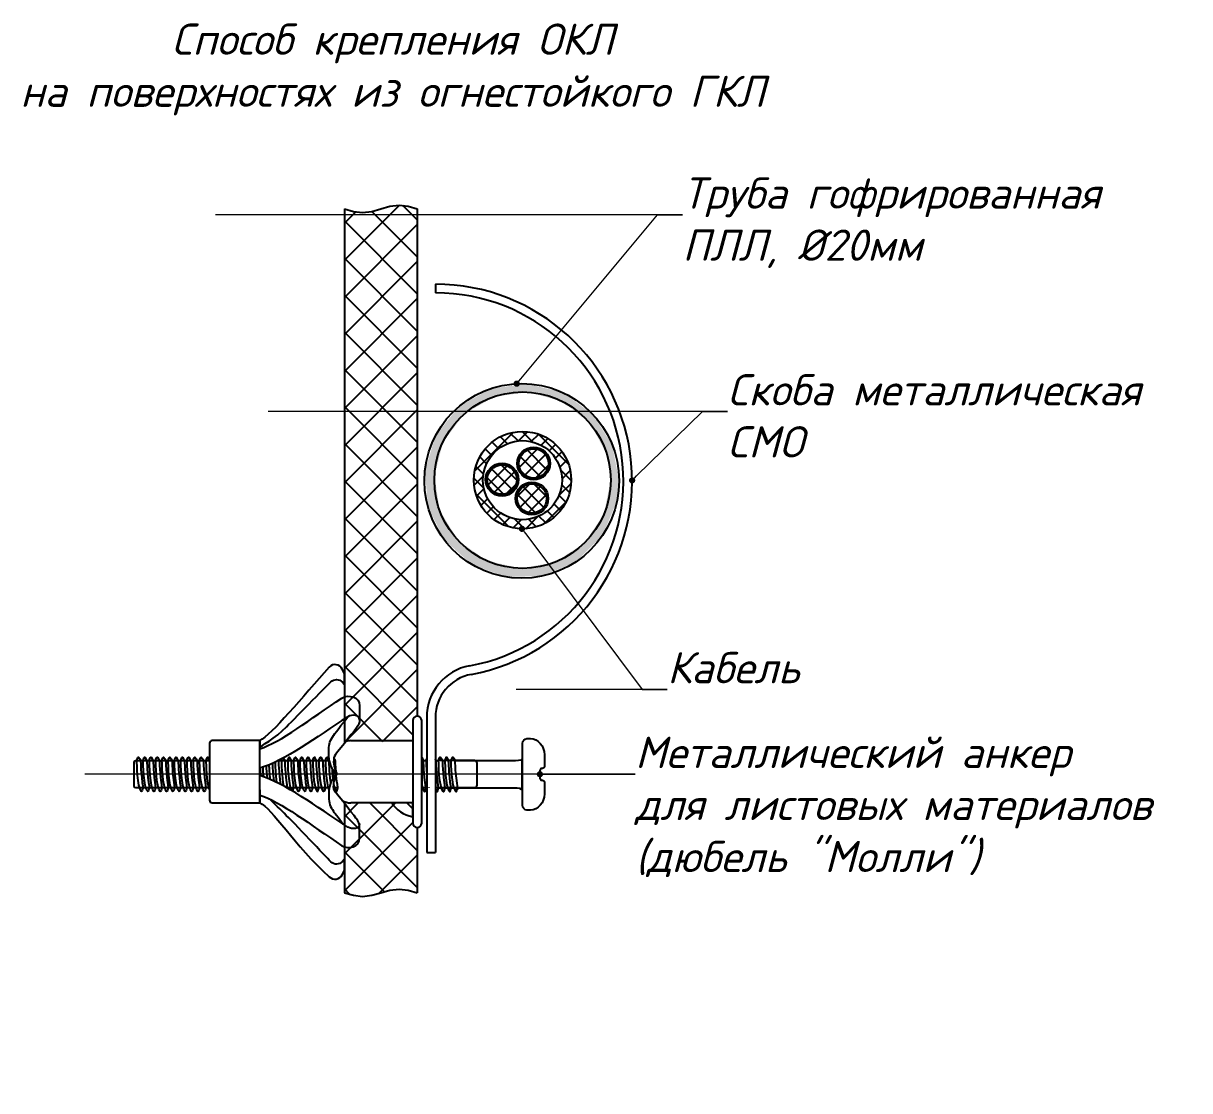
# Model space of a CAD drawing. Header units: millimetres. Extents: x -352922 to 707789, y -273589 to 355472.
# Drawn here: x 533037 to 542377, y -169749 to -161206 of the extents above; entities that cross this region are included whole.
import ezdxf
from ezdxf import colors
from ezdxf.entities.mleader import LeaderData, LeaderLine
from ezdxf.math import Vec2, Vec3

# ---------------------------------------------------------------- set-up
doc = ezdxf.new("R2010")
doc.units = ezdxf.units.MM
doc.header["$LTSCALE"] = 0.5
for name, pattern in [('K5LT32769', [0]), ('K5LT_BASIC', [0]), ('K5LT_REINFORCED', [0]), ('K5LT_THIN', [0]), ('K5LT_THIN_INCLUDED_TO_HATCHING', [0])]:
    doc.linetypes.add(name, pattern=pattern)
doc.layers.get('0').update_dxf_attribs({"lineweight": 18})
doc.styles.add('ISOCPEUR', font='isocpeui.ttf', dxfattribs={"height": 250})

# ---------------------------------------------------------------- blocks, each defined once
blk = doc.blocks.new('_Dot')
at = {"color": 0, "linetype": 'ByBlock', "lineweight": -2}
blk.add_line((-0.5, 0), (-1, 0), dxfattribs=at)
at = {"color": 0, "linetype": 'ByBlock', "const_width": 0.5}
blk.add_lwpolyline([(-0.25, 0, 1), (0.25, 0, 1)], format="xyb", close=True, dxfattribs=at)

msp = doc.modelspace()

# ---------------------------------------------------------------- hatches: boundary and pattern name
at = {"lineweight": 25, "transparency": 33554687}
h = msp.add_hatch(color=256, dxfattribs=at)
h.paths.add_polyline_path([(537807.94816, -164868.19124), (537752.45097, -164579.30707), (537593.86046, -164331.55104), (537354.75501, -164160.19591), (537069.1758, -164089.63732), (536777.78044, -164129.92064), (536522.05459, -164275.31076), (536338.40565, -164505.10864), (536252.97955, -164786.59822), (536277.9383, -165079.70411), (536409.72855, -165342.69713), (536629.58746, -165538.13525), (536906.21395, -165638.19415), (537200.22501, -165628.62855), (537469.76257, -165510.80029), (537676.45288, -165301.48446), (537790.86964, -165030.48113)])
h.paths.add_polyline_path([(537740.67707, -164862.06832), (537685.23213, -165136.36692), (537527.60307, -165367.59614), (537292.54026, -165519.44916), (537016.95242, -165568.08258), (536744.11137, -165505.86014), (536516.85766, -165342.55179), (536370.87385, -165103.79963), (536329.0818, -164827.09168), (536398.04355, -164555.87563), (536566.93098, -164332.73687), (536809.22597, -164192.71186), (537086.88423, -164157.78683), (537356.30884, -164233.44558), (537575.19571, -164407.80844), (537709.17599, -164653.49758)])

# ---------------------------------------------------------------- linework, layer by layer
at = {"linetype": 'K5LT32769', "lineweight": 25, "transparency": 33554687}
for p, q in [((535607.96302, -163101.84341), (536048.92045, -162660.88598)), ((535607.96302, -162804.85856), (535698.59662, -162714.22496)), ((536191.72576, -163074.39517), (535827.81674, -162710.48615)), ((536191.72576, -162777.41032), (536076.79562, -162662.48018)), ((536191.72576, -163371.38002), (535607.96302, -162787.61728)), ((535607.96302, -163398.82826), (536191.72576, -162815.06552)), ((536191.72576, -163668.36486), (535607.96302, -163084.60213)), ((535607.96302, -163695.81311), (536191.72576, -163112.05037)), ((536191.72576, -163965.34971), (535607.96302, -163381.58697)), ((535607.96302, -163992.79795), (536191.72576, -163409.03521)), ((536191.72576, -164262.33456), (535607.96302, -163678.57182)), ((535607.96302, -164289.7828), (536191.72576, -163706.02006)), ((536191.72576, -164559.31941), (535607.96302, -163975.55667)), ((535607.96302, -164586.76765), (536191.72576, -164003.00491)), ((536191.72576, -164856.30426), (535607.96302, -164272.54152)), ((535607.96302, -164883.7525), (536191.72576, -164299.98976)), ((536651.6289, -164788.55118), (536960.92897, -164479.25111)), ((536998.16497, -164547.37562), (536935.74719, -164484.95784)), ((537002.13084, -164546.94368), (537074.73146, -164474.34306)), ((537115.52726, -164555.84346), (537031.94762, -164472.26382)), ((536191.72576, -165153.28911), (535607.96302, -164569.52637)), ((536842.82247, -164609.82201), (536790.79008, -164557.78962)), ((536911.86462, -164569.96972), (536856.9207, -164515.02579)), ((537104.77275, -164553.19621), (537163.67068, -164494.29829)), ((537402.64284, -164734.0646), (537162.44982, -164493.87158)), ((537184.03039, -164582.83301), (537237.52832, -164529.33509)), ((537247.82259, -164627.93526), (537299.51143, -164576.24642)), ((535607.96302, -165180.73735), (536191.72576, -164596.97461)), ((536787.61903, -164663.51301), (536735.7299, -164611.62388)), ((537009.63719, -164757.22622), (537152.24761, -164614.6158)), ((537053.12575, -164822.6321), (537217.65348, -164658.10437)), ((537229.78821, -164778.99886), (537073.22079, -164622.43145)), ((537217.24013, -164657.55633), (537194.66332, -164634.97952)), ((537298.13252, -164686.51978), (537350.60845, -164634.04385)), ((536721.20246, -164814.88534), (536660.00363, -164753.6865)), ((536746.10456, -164730.89299), (536691.6631, -164676.45152)), ((536759.66216, -164898.3068), (536910.62098, -164747.34798)), ((536987.60337, -164863.49736), (536864.39467, -164740.28865)), ((537175.79894, -164833.90403), (537018.31562, -164676.42071)), ((537139.62475, -164845.02754), (537240.04893, -164744.60337)), ((537334.13004, -164759.4167), (537390.3947, -164703.15204)), ((536724.38767, -164926.96498), (536644.90653, -164847.48385)), ((536646.72085, -164902.35367), (536719.32147, -164829.75305)), ((536881.21859, -164974.90146), (536752.99057, -164846.67344)), ((536954.72241, -164939.51084), (536788.38118, -164773.16961)), ((536808.72002, -164958.14339), (536970.45756, -164796.40585)), ((537061.13463, -164828.13417), (537024.08548, -164791.08502)), ((537424.2506, -164864.56681), (537340.67096, -164780.98717)), ((537351.04356, -164851.39762), (537416.71081, -164785.73037)), ((536191.72576, -165450.27395), (535607.96302, -164866.51121)), ((535607.96302, -165477.72219), (536191.72576, -164893.95945)), ((536666.67607, -164991.29289), (536725.574, -164932.39496)), ((536905.91286, -164969.84499), (536982.15916, -164893.59869)), ((536993.65799, -164990.99431), (537091.98548, -164892.66682)), ((537015.13359, -165078.41315), (537179.40432, -164914.14242)), ((537203.63631, -165079.53029), (537039.08006, -164914.97404)), ((537226.26976, -164993.2693), (537125.34105, -164892.3406)), ((537326.44246, -164984.89317), (537423.39936, -164887.93627)), ((537411.55658, -164960.76723), (537349.1388, -164898.34945)), ((536924.61711, -165236.08887), (536660.42555, -164971.89731)), ((536701.71288, -165065.15053), (536755.2108, -165011.6526)), ((537138.07084, -165122.85927), (536995.75108, -164980.53951)), ((537079.97803, -165122.46316), (537223.45432, -164978.98686)), ((537210.23784, -165209.99223), (537382.37002, -165037.86005)), ((537381.48863, -165039.59373), (537326.54471, -164984.6498)), ((536748.62421, -165127.13364), (536800.31305, -165075.4448)), ((536806.42164, -165178.23066), (536858.89757, -165125.75473)), ((537284.89054, -165160.78452), (537233.00141, -165108.89539)), ((537338.7248, -165105.72434), (537286.69241, -165053.69195)), ((536191.72576, -165747.2588), (535607.96302, -165163.49606)), ((535607.96302, -165774.70704), (536191.72576, -165190.9443)), ((536875.52983, -165218.01691), (536931.79449, -165161.75225)), ((536958.10816, -165244.33302), (537023.77541, -165178.66577)), ((537049.03057, -165251.60789), (536969.54944, -165172.12676)), ((537060.31406, -165251.02157), (537157.27096, -165154.06467)), ((537142.82792, -165236.51079), (537081.62909, -165175.31196)), ((537220.0629, -165204.85133), (537165.62143, -165150.40986)), ((536191.72576, -166044.24365), (535607.96302, -165460.48091)), ((535607.96302, -166071.69189), (536191.72576, -165487.92915)), ((536191.72576, -166341.2285), (535607.96302, -165757.46576)), ((535607.96302, -166368.67674), (536191.72576, -165784.914)), ((536191.72576, -166638.21335), (535607.96302, -166054.45061)), ((535607.96302, -166665.66159), (536191.72576, -166081.89885)), ((536156.7258, -166900.19823), (535607.96302, -166351.43545)), ((535607.96302, -166962.64643), (536191.72576, -166378.8837)), ((535913.56851, -166954.02579), (535607.96302, -166648.4203)), ((535913.56851, -166954.02579), (536191.72576, -166675.86854)), ((535618.26096, -166955.70309), (535607.96302, -166945.40515)), ((535607.96302, -167853.60098), (536016.21908, -167445.34492)), ((535607.96302, -167556.61613), (535719.23423, -167445.34492)), ((536191.72576, -167826.15274), (535810.91794, -167445.34492)), ((536156.72631, -167494.16844), (536107.90279, -167445.34492)), ((536191.72576, -168123.13759), (535607.96302, -167539.37485)), ((535607.96302, -168150.58583), (536156.7258, -167601.82305)), ((535927.41602, -168155.81269), (535607.96302, -167836.3597)), ((535887.23717, -168168.29653), (536191.72576, -167863.80794)), ((535652.40078, -168177.7823), (535607.96302, -168133.34454)), ((536188.17055, -168164.348), (536191.72576, -168160.79278))]:
    msp.add_line(p, q, dxfattribs=at)
at = {"linetype": 'K5LT_THIN', "lineweight": 25, "transparency": 33554687}
for p, q in [((535607.96302, -162690.0575), (535607.96302, -166968.73425)), ((535607.96302, -167435.26217), (535607.96302, -168164.348))]:
    msp.add_line(p, q, dxfattribs=at)
at = {"linetype": 'K5LT_THIN_INCLUDED_TO_HATCHING', "lineweight": 25, "transparency": 33554687}
for p, q in [((535607.96302, -162690.0575), (535680.93336, -162710.69662)), ((535680.93336, -162710.69662), (535753.90371, -162719.24563)), ((535753.90371, -162719.24563), (535826.87405, -162710.69662)), ((535826.87405, -162710.69662), (535899.84439, -162690.0575)), ((535899.84439, -162690.0575), (535972.81473, -162669.41837)), ((535972.81473, -162669.41837), (536045.78508, -162660.86936)), ((536045.78508, -162660.86936), (536118.75542, -162669.41837)), ((536118.75542, -162669.41837), (536191.72576, -162690.0575)), ((535607.96302, -168164.348), (535680.93336, -168184.98712)), ((535680.93336, -168184.98712), (535753.90371, -168193.53613)), ((535753.90371, -168193.53613), (535826.87405, -168184.98712)), ((535826.87405, -168184.98712), (535899.84439, -168164.348)), ((535899.84439, -168164.348), (535972.81473, -168143.70887)), ((535972.81473, -168143.70887), (536045.78508, -168135.15986)), ((536045.78508, -168135.15986), (536118.75542, -168143.70887)), ((536118.75542, -168143.70887), (536191.72576, -168164.348))]:
    msp.add_line(p, q, dxfattribs=at)
at = {"linetype": 'K5LT_BASIC', "lineweight": 25, "transparency": 33554687}
for p, q in [((536191.72576, -162690.0575), (536191.72576, -166750.87048)), ((535607.96302, -166791.35585), (535607.96302, -166773.82895)), ((535660.13109, -166947.21404), (536156.7258, -166947.21404)), ((535660.13109, -166947.21404), (535742.49472, -166947.21404)), ((536227.89963, -167082.29161), (536227.89963, -167324.06168)), ((535520.13109, -167243.42386), (535520.13109, -167187.09713)), ((535520.13109, -167243.42386), (535520.13109, -167187.09713)), ((535607.96302, -167449.70787), (535607.96302, -167435.26217)), ((536156.7258, -167445.34492), (535660.13109, -167445.34492)), ((535742.49472, -167445.34492), (535660.13109, -167445.34492)), ((536191.72576, -167641.68848), (536191.72576, -168164.348))]:
    msp.add_line(p, q, dxfattribs=at)
at = {"linetype": 'K5LT_REINFORCED', "lineweight": 25, "transparency": 33554687}
for p, q in [((536336.97494, -163293.19124), (536336.97494, -163363.19124)), ((536266.97494, -166761.10566), (536266.97494, -167843.19124)), ((536336.97494, -166761.10566), (536336.97494, -167843.19124)), ((536266.97494, -167843.19124), (536336.97494, -167843.19124))]:
    msp.add_line(p, q, dxfattribs=at)
at = {"linetype": 'K5LT_BASIC', "lineweight": 25, "transparency": 33554687}
for centre, radius in [((537028.32316, -164868.19124), 779.625), ((537034.44611, -164862.06832), 706.23096), ((537034.44611, -164862.06832), 389.8125), ((537034.44611, -164862.06832), 316.77723), ((537123.643, -164728.6277), 131.14852), ((537123.62052, -164728.59913), 117.52323), ((536870.24928, -164857.89732), 131.14852), ((536870.1031, -164857.78893), 117.63885), ((537109.80466, -165008.80933), 131.14852), ((537109.80076, -165008.80959), 117.50118)]:
    msp.add_circle(centre, radius, dxfattribs=at)
at = {"linetype": 'K5LT_REINFORCED', "lineweight": 25, "transparency": 33554687}
for centre, radius, start, end in [((536336.97494, -164868.19124), 1575, 280.475681714, 90), ((536336.97494, -164868.19124), 1505, 280.475681714, 90), ((536686.97494, -166761.10566), 420, 100.475681714, 180), ((536686.97494, -166761.10566), 350, 100.475681714, 180)]:
    msp.add_arc(centre, radius, start, end, dxfattribs=at)
at = {"linetype": 'K5LT_BASIC', "lineweight": 25, "transparency": 33554687}
for centre, start, end in [((535660.13109, -167087.21404), 90, 106.475628917), ((535660.13109, -167305.34492), 239.599221584, 270)]:
    msp.add_arc(centre, 140, start, end, dxfattribs=at)
for points, knots in [([(535607.96302, -166409.08725), (535607.96302, -166409.08725), (535607.96302, -166498.16905), (535607.96302, -166498.16905), (535591.67573, -166479.9656), (535591.67573, -166479.9656), (535567.00641, -166452.39402), (535524.18936, -166451.3545), (535498.21113, -166477.69646), (535498.21113, -166477.69646), (535229.08567, -166749.47728), (535057.56476, -166925.62534), (534929.39605, -166997.84594), (534929.39605, -166997.84594), (534929.39605, -166947.21404), (534929.39605, -166947.21404), (535022.90757, -166903.27906), (535275.18035, -166593.81464), (535487.07568, -166358.31797), (535517.88044, -166326.26524), (535571.16032, -166334.51203), (535590.83399, -166374.37781), (535590.83399, -166374.37781), (535607.96302, -166409.08725), (535607.96302, -166409.08725)], [0, 0, 0, 0, 0.1111111111, 0.1111111111, 0.2222222222, 0.2222222222, 0.2222222222, 0.3333333333, 0.3333333333, 0.3333333333, 0.4444444444, 0.4444444444, 0.5555555556, 0.5555555556, 0.6666666667, 0.6666666667, 0.6666666667, 0.7777777778, 0.7777777778, 0.7777777778, 0.8888888889, 0.8888888889, 0.8888888889, 1, 1, 1, 1]), ([(534929.39605, -167011.7888), (535095.03689, -166962.21237), (535340.1312, -166770.38483), (535587.88219, -166606.44135), (535640.80704, -166575.52883), (535729.87003, -166593.56579), (535729.87003, -166667.44338), (535729.87003, -166667.44338), (535729.74967, -166781.14713), (535729.74967, -166781.14713), (535729.74967, -166740.39046), (535671.50629, -166735.03551), (535635.18206, -166756.19776), (535378.77372, -166921.34111), (535131.87534, -167108.52143), (534929.39633, -167167.39214), (534929.39633, -167167.39214), (534929.39624, -167167.38496), (534929.39605, -167167.37069)], [0.50068450915, 0.50068450915, 0.50068450915, 0.50068450915, 0.66666666667, 0.66666666667, 0.66666666667, 0.83333333333, 0.83333333333, 0.83333333333, 1, 1, 1, 1.16666666667, 1.16666666667, 1.16666666667, 1.33333333333, 1.33333333333, 1.33333333333, 1.33446784587, 1.33446784587, 1.33446784587, 1.33446784587]), ([(535729.82849, -166706.68843), (535729.85606, -166707.16047), (535729.87003, -166707.64677), (535729.87003, -166708.14758), (535729.87003, -166708.14758), (535729.87003, -166779.00315), (535729.87003, -166779.00315), (535729.87003, -166802.3993), (535720.29129, -166825.53684), (535705.9596, -166844.48653), (535705.9596, -166844.48653), (535575.89535, -167009.74389), (535536.60668, -167058.56629), (535511.78029, -167089.41702), (535522.77557, -167144.56945), (535534.23433, -167180.99273), (535540.90948, -167202.21063), (535547.74191, -167217.07281), (535547.74191, -167217.07281), (535530.87898, -167201.92233), (535525.26805, -167194.42671), (535497.97651, -167157.96805), (535482.5213, -167099.2055), (535482.5213, -167058.22541), (535482.5213, -167058.22541), (535482.5213, -167017.01785), (535482.5213, -167017.01785), (535482.5213, -166977.05004), (535495.67564, -166938.19319), (535519.9541, -166906.44444), (535519.9541, -166906.44444), (535594.24805, -166809.29082), (535634.52491, -166756.62107)], [0.81667321104, 0.81667321104, 0.81667321104, 0.81667321104, 0.81818181818, 0.81818181818, 0.81818181818, 0.90909090909, 0.90909090909, 0.90909090909, 1, 1, 1, 1.09090909091, 1.09090909091, 1.09090909091, 1.18181818182, 1.18181818182, 1.18181818182, 1.27272727273, 1.27272727273, 1.36363636364, 1.36363636364, 1.36363636364, 1.45454545455, 1.45454545455, 1.45454545455, 1.54545454545, 1.54545454545, 1.54545454545, 1.63636363636, 1.63636363636, 1.63636363636, 1.70263052599, 1.70263052599, 1.70263052599, 1.70263052599]), ([(536191.72583, -167641.68848), (536191.72583, -167641.68848), (536191.72576, -167641.68848), (536191.72576, -167641.68848), (536172.39582, -167641.68848), (536156.7258, -167626.01846), (536156.7258, -167606.68852), (536156.7258, -167606.68852), (536156.7258, -166785.87044), (536156.7258, -166785.87044), (536156.7258, -166766.5405), (536172.39582, -166750.87048), (536191.72576, -166750.87048), (536191.72576, -166750.87048), (536191.72584, -166750.87048), (536191.72584, -166750.87048), (536211.05578, -166750.87048), (536226.7258, -166766.5405), (536226.7258, -166785.87044), (536226.7258, -166785.87044), (536226.72579, -167606.68852), (536226.72579, -167606.68852), (536226.72579, -167626.01846), (536211.05578, -167641.68848), (536191.72583, -167641.68848)], [0, 0, 0, 0, 0.125, 0.125, 0.125, 0.25, 0.25, 0.25, 0.375, 0.375, 0.375, 0.5, 0.5, 0.5, 0.625, 0.625, 0.625, 0.75, 0.75, 0.75, 0.875, 0.875, 0.875, 1, 1, 1, 1]), ([(534929.39605, -167445.34492), (534929.39605, -167445.34492), (534548.61895, -167445.34492), (534548.61895, -167445.34492), (534537.02097, -167445.34492), (534527.61895, -167435.9429), (534527.61895, -167424.34492), (534527.61895, -167424.34492), (534527.61895, -166968.21404), (534527.61895, -166968.21404), (534527.61895, -166956.61606), (534537.02097, -166947.21404), (534548.61895, -166947.21404), (534548.61895, -166947.21404), (534929.39605, -166947.21404), (534929.39605, -166947.21404), (534929.39605, -167445.34492), (534929.39605, -167445.34492)], [0, 0, 0, 0, 0.1666666667, 0.1666666667, 0.1666666667, 0.3333333333, 0.3333333333, 0.3333333333, 0.5, 0.5, 0.5, 0.6666666667, 0.6666666667, 0.6666666667, 0.8333333333, 0.8333333333, 1, 1, 1, 1]), ([(537035.197, -167418.94969), (537035.197, -167418.94969), (537035.197, -167464.67438), (537035.197, -167464.67438), (537035.197, -167485.76353), (537049.95471, -167502.85967), (537068.15927, -167502.85967), (537068.15927, -167502.85967), (537098.14373, -167502.85967), (537098.14373, -167502.85967), (537159.7101, -167502.85967), (537209.6195, -167445.0419), (537209.6195, -167373.72006), (537209.6195, -167373.72006), (537209.6195, -167280.71928), (537209.6195, -167280.71928), (537209.6195, -167271.68409), (537203.29688, -167264.35962), (537195.49753, -167264.35962), (537195.49753, -167264.35962), (537187.48937, -167264.35962), (537187.48937, -167264.35962), (537179.68859, -167264.35962), (537173.36482, -167257.03381), (537173.36482, -167247.99697), (537173.36482, -167247.99697), (537173.36482, -167186.17335), (537173.36482, -167186.17335), (537173.36482, -167177.13486), (537179.68974, -167169.80772), (537187.49194, -167169.80772), (537187.49194, -167169.80772), (537195.50009, -167169.80772), (537195.50009, -167169.80772), (537203.29803, -167169.80772), (537209.6195, -167162.48458), (537209.6195, -167153.45103), (537209.6195, -167153.45103), (537209.6195, -167060.44756), (537209.6195, -167060.44756), (537209.6195, -166989.12572), (537159.7101, -166931.30795), (537098.14373, -166931.30795), (537098.14373, -166931.30795), (537068.15901, -166931.30795), (537068.15901, -166931.30795), (537049.95459, -166931.30795), (537035.197, -166948.40395), (537035.197, -166969.49294), (537035.197, -166969.49294), (537035.197, -167015.21497), (537035.197, -167015.21497), (537035.197, -167418.94969), (537035.197, -167418.94969)], [0, 0, 0, 0, 0.0555555556, 0.0555555556, 0.0555555556, 0.1111111111, 0.1111111111, 0.1111111111, 0.1666666667, 0.1666666667, 0.1666666667, 0.2222222222, 0.2222222222, 0.2222222222, 0.2777777778, 0.2777777778, 0.2777777778, 0.3333333333, 0.3333333333, 0.3333333333, 0.3888888889, 0.3888888889, 0.3888888889, 0.4444444444, 0.4444444444, 0.4444444444, 0.5, 0.5, 0.5, 0.5555555556, 0.5555555556, 0.5555555556, 0.6111111111, 0.6111111111, 0.6111111111, 0.6666666667, 0.6666666667, 0.6666666667, 0.7222222222, 0.7222222222, 0.7222222222, 0.7777777778, 0.7777777778, 0.7777777778, 0.8333333333, 0.8333333333, 0.8333333333, 0.8888888889, 0.8888888889, 0.8888888889, 0.9444444444, 0.9444444444, 1, 1, 1, 1]), ([(533975.96046, -167109.13804), (533972.52291, -167102.50903), (533971.02386, -167096.93706), (533968.36207, -167091.66645), (533954.46353, -167064.18847), (533946.52496, -167090.35561), (533946.1259, -167115.37802), (533946.1259, -167115.37802), (533948.56913, -167324.46266), (533982.15004, -167353.24633), (533989.04416, -167359.15745), (533990.0359, -167336.99019), (533995.4523, -167322.8808), (533977.22604, -167211.86632), (533975.96046, -167109.13804), (533975.96046, -167109.13804)], [0, 0, 0, 0, 0.2, 0.2, 0.2, 0.4, 0.4, 0.4, 0.6, 0.6, 0.6, 0.8, 0.8, 0.8, 1, 1, 1, 1]), ([(534026.20712, -167109.13804), (534022.76443, -167102.50903), (534021.27181, -167096.93706), (534018.60385, -167091.66645), (534004.70788, -167064.18847), (533996.77162, -167090.35561), (533996.36999, -167115.37802), (533996.36999, -167115.37802), (533998.81708, -167324.46266), (534032.39413, -167353.24633), (534039.29699, -167359.15745), (534040.27896, -167336.99019), (534045.69768, -167322.8808), (534027.47527, -167211.86632), (534026.20712, -167109.13804), (534026.20712, -167109.13804)], [0, 0, 0, 0, 0.2, 0.2, 0.2, 0.4, 0.4, 0.4, 0.6, 0.6, 0.6, 0.8, 0.8, 0.8, 1, 1, 1, 1]), ([(534076.45507, -167109.13804), (534073.01624, -167102.50903), (534071.51847, -167096.93706), (534068.85282, -167091.66645), (534054.95454, -167064.18847), (534047.02086, -167090.35561), (534046.61794, -167115.37802), (534046.61794, -167115.37802), (534049.06863, -167324.46266), (534082.64337, -167353.24633), (534089.54108, -167359.15745), (534090.52563, -167336.99019), (534095.94434, -167322.8808), (534077.71937, -167211.86632), (534076.45507, -167109.13804), (534076.45507, -167109.13804)], [0, 0, 0, 0, 0.2, 0.2, 0.2, 0.4, 0.4, 0.4, 0.6, 0.6, 0.6, 0.8, 0.8, 0.8, 1, 1, 1, 1]), ([(534126.69915, -167109.13804), (534123.26161, -167102.50903), (534121.76744, -167096.93706), (534119.09717, -167091.66645), (534105.20378, -167064.18847), (534097.26495, -167090.35561), (534096.8646, -167115.37802), (534096.8646, -167115.37802), (534099.31272, -167324.46266), (534132.8926, -167353.24633), (534139.78543, -167359.15745), (534140.77228, -167336.99019), (534146.19357, -167322.8808), (534127.96859, -167211.86632), (534126.69915, -167109.13804), (534126.69915, -167109.13804)], [0, 0, 0, 0, 0.2, 0.2, 0.2, 0.4, 0.4, 0.4, 0.6, 0.6, 0.6, 0.8, 0.8, 0.8, 1, 1, 1, 1]), ([(534176.94839, -167109.13804), (534173.51084, -167102.50903), (534172.0141, -167096.93706), (534169.34254, -167091.66645), (534155.44915, -167064.18847), (534147.51546, -167090.35561), (534147.11126, -167115.37802), (534147.11126, -167115.37802), (534149.56452, -167324.46266), (534183.13926, -167353.24633), (534190.03209, -167359.15745), (534191.01894, -167336.99019), (534196.44023, -167322.8808), (534178.21397, -167211.86632), (534176.94839, -167109.13804), (534176.94839, -167109.13804)], [0, 0, 0, 0, 0.2, 0.2, 0.2, 0.4, 0.4, 0.4, 0.6, 0.6, 0.6, 0.8, 0.8, 0.8, 1, 1, 1, 1]), ([(534227.19248, -167109.13804), (534223.75493, -167102.50903), (534222.25716, -167096.93706), (534219.5892, -167091.66645), (534205.70069, -167064.18847), (534197.7647, -167090.35561), (534197.35792, -167115.37802), (534197.35792, -167115.37802), (534199.80861, -167324.46266), (534233.38721, -167353.24633), (534240.28004, -167359.15745), (534241.26921, -167336.99019), (534246.68561, -167322.8808), (534228.45806, -167211.86632), (534227.19248, -167109.13804), (534227.19248, -167109.13804)], [0, 0, 0, 0, 0.2, 0.2, 0.2, 0.4, 0.4, 0.4, 0.6, 0.6, 0.6, 0.8, 0.8, 0.8, 1, 1, 1, 1]), ([(534277.443, -167109.13804), (534274.0016, -167102.50903), (534272.5064, -167096.93706), (534269.84076, -167091.66645), (534255.94504, -167064.18847), (534248.00879, -167090.35561), (534247.6033, -167115.37802), (534247.6033, -167115.37802), (534250.05655, -167324.46266), (534283.62898, -167353.24633), (534290.52901, -167359.15745), (534291.51587, -167336.99019), (534296.93227, -167322.8808), (534278.7073, -167211.86632), (534277.443, -167109.13804), (534277.443, -167109.13804)], [0, 0, 0, 0, 0.2, 0.2, 0.2, 0.4, 0.4, 0.4, 0.6, 0.6, 0.6, 0.8, 0.8, 0.8, 1, 1, 1, 1]), ([(534327.68452, -167109.13804), (534324.25212, -167102.50903), (534322.74792, -167096.93706), (534320.08767, -167091.66645), (534306.18913, -167064.18847), (534298.25314, -167090.35561), (534297.85253, -167115.37802), (534297.85253, -167115.37802), (534300.30322, -167324.46266), (534333.87564, -167353.24633), (534340.77336, -167359.15745), (534341.76022, -167336.99019), (534347.1815, -167322.8808), (534328.95139, -167211.86632), (534327.68452, -167109.13804), (534327.68452, -167109.13804)], [0, 0, 0, 0, 0.2, 0.2, 0.2, 0.4, 0.4, 0.4, 0.6, 0.6, 0.6, 0.8, 0.8, 0.8, 1, 1, 1, 1]), ([(534377.93375, -167109.13804), (534374.49878, -167102.50903), (534372.99972, -167096.93706), (534370.33305, -167091.66645), (534356.43837, -167064.18847), (534348.49851, -167090.35561), (534348.09662, -167115.37802), (534348.09662, -167115.37802), (534350.54499, -167324.46266), (534384.12462, -167353.24633), (534391.02004, -167359.15745), (534392.00919, -167336.99019), (534397.42817, -167322.8808), (534379.20062, -167211.86632), (534377.93375, -167109.13804), (534377.93375, -167109.13804)], [0, 0, 0, 0, 0.2, 0.2, 0.2, 0.4, 0.4, 0.4, 0.6, 0.6, 0.6, 0.8, 0.8, 0.8, 1, 1, 1, 1]), ([(534428.18556, -167109.13804), (534424.74287, -167102.50903), (534423.24767, -167096.93706), (534420.58204, -167091.66645), (534406.68117, -167064.18847), (534398.74517, -167090.35561), (534398.34585, -167115.37802), (534398.34585, -167115.37802), (534400.79911, -167324.46266), (534434.37771, -167353.24633), (534441.27028, -167359.15745), (534442.25714, -167336.99019), (534447.67483, -167322.8808), (534429.44857, -167211.86632), (534428.18556, -167109.13804), (534428.18556, -167109.13804)], [0, 0, 0, 0, 0.2, 0.2, 0.2, 0.4, 0.4, 0.4, 0.6, 0.6, 0.6, 0.8, 0.8, 0.8, 1, 1, 1, 1]), ([(534478.42836, -167109.13804), (534474.98953, -167102.50903), (534473.49176, -167096.93706), (534470.83126, -167091.66645), (534456.93041, -167064.18847), (534448.99441, -167090.35561), (534448.59509, -167115.37802), (534448.59509, -167115.37802), (534451.04449, -167324.46266), (534484.6218, -167353.24633), (534491.52466, -167359.15745), (534492.50149, -167336.99019), (534497.92278, -167322.8808), (534479.69266, -167211.86632), (534478.42836, -167109.13804), (534478.42836, -167109.13804)], [0, 0, 0, 0, 0.2, 0.2, 0.2, 0.4, 0.4, 0.4, 0.6, 0.6, 0.6, 0.8, 0.8, 0.8, 1, 1, 1, 1]), ([(534528.41818, -167108.62796), (534525.16206, -167102.22222), (534523.67235, -167096.80132), (534521.07561, -167091.66645), (534507.17964, -167064.18847), (534499.24107, -167090.35561), (534498.84046, -167115.37802), (534498.84046, -167115.37802), (534500.92436, -167293.35572), (534527.61895, -167343.50577)], [1.0051508324, 1.0051508324, 1.0051508324, 1.0051508324, 1.2, 1.2, 1.2, 1.4, 1.4, 1.4, 1.58452352108, 1.58452352108, 1.58452352108, 1.58452352108]), ([(535105.87438, -167092.79754), (535104.25345, -167099.24422), (535103.35273, -167107.36975), (535103.22411, -167115.37802), (535103.22411, -167115.37802), (535104.68166, -167239.8491), (535120.77151, -167309.93696)], [0.33599117412, 0.33599117412, 0.33599117412, 0.33599117412, 0.4, 0.4, 0.4, 0.55431322896, 0.55431322896, 0.55431322896, 0.55431322896]), ([(535151.2262, -167326.7512), (535151.63997, -167325.4154), (535152.0808, -167324.11717), (535152.55565, -167322.8808), (535134.32811, -167211.86632), (535133.06124, -167109.13804), (535133.06124, -167109.13804), (535129.62627, -167102.50903), (535128.12721, -167096.93706), (535125.46054, -167091.66645), (535123.97347, -167088.72564), (535122.55461, -167086.39929), (535121.2059, -167084.62024)], [0.78247459788, 0.78247459788, 0.78247459788, 0.78247459788, 0.8, 0.8, 0.8, 1, 1, 1, 1.2, 1.2, 1.2, 1.22140484978, 1.22140484978, 1.22140484978, 1.22140484978]), ([(535194.48036, -167351.801), (535197.42051, -167346.31287), (535199.04694, -167332.661), (535202.80231, -167322.8808), (535184.57606, -167211.86632), (535183.31304, -167109.13804), (535183.31304, -167109.13804), (535179.87036, -167102.50903), (535178.37516, -167096.93706), (535175.70953, -167091.66645), (535161.80866, -167064.18847), (535153.87266, -167090.35561), (535153.47334, -167115.37802), (535153.47334, -167115.37802), (535155.60792, -167297.30213), (535183.14787, -167345.1176)], [0.66136612078, 0.66136612078, 0.66136612078, 0.66136612078, 0.8, 0.8, 0.8, 1, 1, 1, 1.2, 1.2, 1.2, 1.4, 1.4, 1.4, 1.58655808023, 1.58655808023, 1.58655808023, 1.58655808023]), ([(535233.55585, -167109.13804), (535230.11702, -167102.50903), (535228.61925, -167096.93706), (535225.95875, -167091.66645), (535212.05789, -167064.18847), (535204.1219, -167090.35561), (535203.72258, -167115.37802), (535203.72258, -167115.37802), (535206.17198, -167324.46266), (535239.74929, -167353.24633), (535246.65215, -167359.15745), (535247.62898, -167336.99019), (535253.05026, -167322.8808), (535234.82015, -167211.86632), (535233.55585, -167109.13804), (535233.55585, -167109.13804)], [0, 0, 0, 0, 0.2, 0.2, 0.2, 0.4, 0.4, 0.4, 0.6, 0.6, 0.6, 0.8, 0.8, 0.8, 1, 1, 1, 1]), ([(535283.80765, -167109.13804), (535280.36754, -167102.50903), (535278.86848, -167096.93706), (535276.20309, -167091.66645), (535262.30713, -167064.18847), (535254.36856, -167090.35561), (535253.96795, -167115.37802), (535253.96795, -167115.37802), (535256.41607, -167324.46266), (535289.99595, -167353.24633), (535296.89137, -167359.15745), (535297.87795, -167336.99019), (535303.29435, -167322.8808), (535285.06938, -167211.86632), (535283.80765, -167109.13804), (535283.80765, -167109.13804)], [0, 0, 0, 0, 0.2, 0.2, 0.2, 0.4, 0.4, 0.4, 0.6, 0.6, 0.6, 0.8, 0.8, 0.8, 1, 1, 1, 1]), ([(535334.05174, -167109.13804), (535330.6142, -167102.50903), (535329.11, -167096.93706), (535326.45337, -167091.66645), (535312.55379, -167064.18847), (535304.61753, -167090.35561), (535304.21719, -167115.37802), (535304.21719, -167115.37802), (535306.6653, -167324.46266), (535340.24519, -167353.24633), (535347.14033, -167359.15745), (535348.1223, -167336.99019), (535353.5459, -167322.8808), (535335.31219, -167211.86632), (535334.05174, -167109.13804), (535334.05174, -167109.13804)], [0, 0, 0, 0, 0.2, 0.2, 0.2, 0.4, 0.4, 0.4, 0.6, 0.6, 0.6, 0.8, 0.8, 0.8, 1, 1, 1, 1]), ([(535403.79025, -167322.8808), (535398.37153, -167336.99019), (535397.38699, -167359.15745), (535390.48799, -167353.24633), (535356.90965, -167324.46266), (535354.45871, -167115.37802), (535354.45871, -167115.37802), (535354.86317, -167090.35561), (535362.80174, -167064.18847), (535376.6977, -167091.66645), (535379.36438, -167096.93706), (535380.86086, -167102.50903), (535384.29584, -167109.13804), (535384.29584, -167109.13804), (535385.56142, -167211.86632), (535403.79025, -167322.8808)], [0, 0, 0, 0, 0.2, 0.2, 0.2, 0.4, 0.4, 0.4, 0.6, 0.6, 0.6, 0.8, 0.8, 0.8, 1, 1, 1, 1]), ([(535434.23114, -167108.37231), (535433.89608, -167106.68735), (535430.70949, -167097.62257), (535427.76923, -167092.49749), (535415.24787, -167070.64161), (535405.11214, -167090.35561), (535404.70665, -167115.37802), (535404.70665, -167115.37802), (535407.20131, -167319.53865), (535440.96581, -167348.11149), (535446.8327, -167353.07329), (535449.5346, -167343.2726), (535454.95074, -167329.16321), (535436.72089, -167218.14616), (535434.23114, -167108.37231), (535434.23114, -167108.37231)], [0, 0, 0, 0, 0.2, 0.2, 0.2, 0.4, 0.4, 0.4, 0.6, 0.6, 0.6, 0.8, 0.8, 0.8, 1, 1, 1, 1]), ([(535435.61475, -167109.13804), (535432.17721, -167102.50903), (535430.67815, -167096.93706), (535428.01636, -167091.66645), (535414.11782, -167064.18847), (535406.17925, -167090.35561), (535405.78019, -167115.37802), (535405.78019, -167115.37802), (535408.22342, -167324.46266), (535441.80433, -167353.24633), (535448.69845, -167359.15745), (535449.69019, -167336.99019), (535455.10659, -167322.8808), (535436.88033, -167211.86632), (535435.61475, -167109.13804), (535435.61475, -167109.13804)], [0, 0, 0, 0, 0.2, 0.2, 0.2, 0.4, 0.4, 0.4, 0.6, 0.6, 0.6, 0.8, 0.8, 0.8, 1, 1, 1, 1]), ([(535499.38533, -167282.59707), (535486.83768, -167188.22127), (535485.86141, -167109.13804), (535485.86141, -167109.13804), (535482.41873, -167102.50903), (535480.9261, -167096.93706), (535478.25814, -167091.66645), (535464.36217, -167064.18847), (535456.42592, -167090.35561), (535456.02428, -167115.37802), (535456.02428, -167115.37802), (535458.06246, -167289.52464), (535483.94162, -167341.83317)], [0.82452017536, 0.82452017536, 0.82452017536, 0.82452017536, 1, 1, 1, 1.2, 1.2, 1.2, 1.4, 1.4, 1.4, 1.58252672585, 1.58252672585, 1.58252672585, 1.58252672585]), ([(535540.91891, -167200.3522), (535536.56829, -167146.42752), (535536.10936, -167109.13804), (535536.10936, -167109.13804), (535532.67053, -167102.50903), (535531.17276, -167096.93706), (535528.50712, -167091.66645), (535527.05438, -167088.79428), (535525.66681, -167086.50821), (535524.34619, -167084.74569)], [0.87950247114, 0.87950247114, 0.87950247114, 0.87950247114, 1, 1, 1, 1.2, 1.2, 1.2, 1.22090530557, 1.22090530557, 1.22090530557, 1.22090530557]), ([(536226.7258, -167296.56749), (536231.85095, -167323.71399), (536238.73814, -167345.31869), (536247.9864, -167353.24633), (536254.87897, -167359.15745), (536255.86583, -167336.99019), (536261.28352, -167322.8808), (536243.05726, -167211.86632), (536241.79424, -167109.13804), (536241.79424, -167109.13804), (536238.35156, -167102.50903), (536236.85636, -167096.93706), (536234.19073, -167091.66645), (536231.46999, -167086.28834), (536228.97775, -167082.96526), (536226.7258, -167081.28643)], [0.54491574096, 0.54491574096, 0.54491574096, 0.54491574096, 0.6, 0.6, 0.6, 0.8, 0.8, 0.8, 1, 1, 1, 1.2, 1.2, 1.2, 1.23914491354, 1.23914491354, 1.23914491354, 1.23914491354]), ([(536266.97494, -167089.9477), (536265.13213, -167095.30253), (536263.93221, -167102.53945), (536263.41944, -167110.1055), (536263.41944, -167110.1055), (536242.6507, -167110.1055), (536242.6507, -167110.1055), (536239.27847, -167103.55927), (536237.7807, -167098.03), (536235.14025, -167092.80721), (536232.03089, -167086.66213), (536229.22027, -167083.2003), (536226.7258, -167081.80878)], [1.370368382963, 1.370368382963, 1.370368382963, 1.370368382963, 1.377777777778, 1.377777777778, 1.377777777778, 1.4, 1.4, 1.4, 1.422222222222, 1.422222222222, 1.422222222222, 1.427657286688, 1.427657286688, 1.427657286688, 1.427657286688]), ([(536266.97494, -167086.34931), (536264.01452, -167093.13504), (536262.37949, -167104.36736), (536262.20378, -167115.37802), (536262.20378, -167115.37802), (536262.75992, -167162.85112), (536266.97494, -167215.66959)], [0.31199355836, 0.31199355836, 0.31199355836, 0.31199355836, 0.4, 0.4, 0.4, 0.49529996145, 0.49529996145, 0.49529996145, 0.49529996145]), ([(536336.97494, -167332.4683), (536340.55746, -167342.64057), (536344.68013, -167350.32034), (536349.42155, -167354.38709), (536356.31438, -167360.29049), (536357.30381, -167338.17106), (536362.70735, -167324.06168), (536362.70735, -167324.06168), (536384.54445, -167324.06168), (536384.54445, -167324.06168), (536388.70761, -167338.40967), (536393.70078, -167349.26459), (536399.67078, -167354.38709), (536406.55847, -167360.29049), (536407.54789, -167338.17106), (536412.95658, -167324.06168), (536412.95658, -167324.06168), (536434.78598, -167324.06168), (536434.78598, -167324.06168), (536438.95813, -167338.40967), (536443.94127, -167349.26459), (536449.91744, -167354.38709), (536456.80513, -167360.29049), (536457.79455, -167338.17106), (536463.20196, -167324.06168), (536463.20196, -167324.06168), (536485.0365, -167324.06168), (536485.0365, -167324.06168), (536489.20479, -167338.40967), (536494.1905, -167349.26459), (536500.16539, -167354.38709), (536507.0505, -167360.29049), (536508.04507, -167338.17106), (536513.45119, -167324.06168), (536513.45119, -167324.06168), (536966.15326, -167324.06168), (536966.15326, -167324.06168), (537002.59313, -167324.06168), (537022.7227, -167329.13392), (537031.69724, -167344.44615), (537031.69724, -167344.44615), (537031.69724, -167092.96577), (537031.69724, -167092.96577), (537021.12719, -167110.99915), (536994.6394, -167108.27567), (536946.17485, -167108.27567), (536945.81779, -167108.27567), (536945.64844, -167108.24597), (536945.29137, -167108.24597), (536866.92519, -167108.24597), (536493.89275, -167108.37231), (536493.89275, -167108.37231), (536490.51435, -167101.82608), (536489.01272, -167098.03), (536486.36739, -167092.80721), (536473.66424, -167067.68195), (536465.94525, -167087.41344), (536464.40737, -167110.1055), (536464.40737, -167110.1055), (536443.64249, -167110.1055), (536443.64249, -167110.1055), (536440.26383, -167103.55927), (536438.77094, -167098.03), (536436.12072, -167092.80721), (536423.41757, -167067.68195), (536415.69859, -167087.41344), (536414.16302, -167110.1055), (536414.16302, -167110.1055), (536393.39325, -167110.1055), (536393.39325, -167110.1055), (536390.01974, -167103.55927), (536388.52557, -167098.03), (536385.87535, -167092.80721), (536373.17092, -167067.68195), (536365.45065, -167087.41344), (536363.91508, -167110.1055), (536363.91508, -167110.1055), (536343.15148, -167110.1055), (536343.15148, -167110.1055), (536340.3857, -167104.74633), (536338.88121, -167100.06874), (536336.97494, -167095.68291)], [0.69346888346, 0.69346888346, 0.69346888346, 0.69346888346, 0.71111111111, 0.71111111111, 0.71111111111, 0.73333333333, 0.73333333333, 0.73333333333, 0.75555555556, 0.75555555556, 0.75555555556, 0.77777777778, 0.77777777778, 0.77777777778, 0.8, 0.8, 0.8, 0.82222222222, 0.82222222222, 0.82222222222, 0.84444444444, 0.84444444444, 0.84444444444, 0.86666666667, 0.86666666667, 0.86666666667, 0.88888888889, 0.88888888889, 0.88888888889, 0.91111111111, 0.91111111111, 0.91111111111, 0.93333333333, 0.93333333333, 0.93333333333, 0.95555555556, 0.95555555556, 0.95555555556, 0.97777777778, 0.97777777778, 0.97777777778, 1, 1, 1, 1.02222222222, 1.02222222222, 1.02222222222, 1.04444444444, 1.04444444444, 1.04444444444, 1.06666666667, 1.06666666667, 1.06666666667, 1.08888888889, 1.08888888889, 1.08888888889, 1.11111111111, 1.11111111111, 1.11111111111, 1.13333333333, 1.13333333333, 1.13333333333, 1.15555555556, 1.15555555556, 1.15555555556, 1.17777777778, 1.17777777778, 1.17777777778, 1.2, 1.2, 1.2, 1.22222222222, 1.22222222222, 1.22222222222, 1.24444444444, 1.24444444444, 1.24444444444, 1.26666666667, 1.26666666667, 1.26666666667, 1.28485921892, 1.28485921892, 1.28485921892, 1.28485921892]), ([(536336.97494, -167333.94332), (536340.33205, -167342.82053), (536344.1456, -167349.53345), (536348.47715, -167353.24633), (536355.37257, -167359.15745), (536356.35915, -167336.99019), (536361.77555, -167322.8808), (536343.55058, -167211.86632), (536342.28885, -167109.13804), (536342.28885, -167109.13804), (536339.9436, -167104.6188), (536338.50049, -167100.59084), (536336.97494, -167096.81472)], [0.57420149316, 0.57420149316, 0.57420149316, 0.57420149316, 0.6, 0.6, 0.6, 0.8, 0.8, 0.8, 1, 1, 1, 1.13634730349, 1.13634730349, 1.13634730349, 1.13634730349]), ([(536392.53295, -167109.13804), (536389.0954, -167102.50903), (536387.5912, -167096.93706), (536384.93457, -167091.66645), (536371.03499, -167064.18847), (536363.09873, -167090.35561), (536362.69839, -167115.37802), (536362.69839, -167115.37802), (536365.1465, -167324.46266), (536398.72639, -167353.24633), (536405.62153, -167359.15745), (536406.6035, -167336.99019), (536412.0271, -167322.8808), (536393.79339, -167211.86632), (536392.53295, -167109.13804), (536392.53295, -167109.13804)], [0, 0, 0, 0, 0.2, 0.2, 0.2, 0.4, 0.4, 0.4, 0.6, 0.6, 0.6, 0.8, 0.8, 0.8, 1, 1, 1, 1]), ([(536462.27145, -167322.8808), (536456.85274, -167336.99019), (536455.86819, -167359.15745), (536448.96919, -167353.24633), (536415.39085, -167324.46266), (536412.93991, -167115.37802), (536412.93991, -167115.37802), (536413.34437, -167090.35561), (536421.28294, -167064.18847), (536435.1789, -167091.66645), (536437.84558, -167096.93706), (536439.34206, -167102.50903), (536442.77704, -167109.13804), (536442.77704, -167109.13804), (536444.04262, -167211.86632), (536462.27145, -167322.8808)], [0, 0, 0, 0, 0.2, 0.2, 0.2, 0.4, 0.4, 0.4, 0.6, 0.6, 0.6, 0.8, 0.8, 0.8, 1, 1, 1, 1]), ([(536492.71234, -167108.37231), (536492.37728, -167106.68735), (536489.19069, -167097.62257), (536486.25043, -167092.49749), (536473.72907, -167070.64161), (536463.59335, -167090.35561), (536463.18785, -167115.37802), (536463.18785, -167115.37802), (536465.68251, -167319.53865), (536499.44701, -167348.11149), (536505.3139, -167353.07329), (536508.0158, -167343.2726), (536513.43195, -167329.16321), (536495.20209, -167218.14616), (536492.71234, -167108.37231), (536492.71234, -167108.37231)], [0, 0, 0, 0, 0.2, 0.2, 0.2, 0.4, 0.4, 0.4, 0.6, 0.6, 0.6, 0.8, 0.8, 0.8, 1, 1, 1, 1]), ([(534528.41818, -167108.62796), (534182.36317, -167108.82416), (533934.41258, -167108.96474), (533934.41258, -167108.96474), (533926.61595, -167108.96474), (533920.287, -167115.29009), (533920.287, -167123.09186), (533920.287, -167123.09186), (533920.287, -167308.79148), (533920.287, -167308.79148), (533920.287, -167316.5905), (533926.60603, -167322.91463), (533934.40505, -167322.92091), (533934.40505, -167322.92091), (534181.9771, -167322.97729), (534527.61895, -167323.056)], [0.21222882111, 0.21222882111, 0.21222882111, 0.21222882111, 0.25, 0.25, 0.25, 0.375, 0.375, 0.375, 0.5, 0.5, 0.5, 0.625, 0.625, 0.625, 0.66274210818, 0.66274210818, 0.66274210818, 0.66274210818]), ([(535098.49421, -167298.13322), (535083.89633, -167197.06451), (535082.812, -167109.13804), (535082.812, -167109.13804), (535082.17669, -167107.91106), (535081.60744, -167106.72029), (535081.08469, -167105.56095)], [0.81496887465, 0.81496887465, 0.81496887465, 0.81496887465, 1, 1, 1, 1.03701850247, 1.03701850247, 1.03701850247, 1.03701850247]), ([(536336.97494, -167323.46805), (536528.54752, -167323.51168), (536650.02715, -167323.53934), (536650.02715, -167323.53934), (536661.63174, -167323.5487), (536671.04407, -167314.14394), (536671.04407, -167302.53935), (536671.04407, -167302.53935), (536671.04407, -167128.42505), (536671.04407, -167128.42505), (536671.04407, -167116.81062), (536661.61636, -167107.4018), (536650.00195, -167107.4251), (536650.00195, -167107.4251), (536528.53284, -167107.49397), (536336.97493, -167107.60257)], [0.72356209261, 0.72356209261, 0.72356209261, 0.72356209261, 0.75, 0.75, 0.75, 0.875, 0.875, 0.875, 1, 1, 1, 1.125, 1.125, 1.125, 1.15143692154, 1.15143692154, 1.15143692154, 1.15143692154]), ([(534929.39605, -167383.0029), (535095.03689, -167432.57933), (535340.1312, -167624.40688), (535587.88219, -167788.35036), (535640.80704, -167819.26288), (535729.87003, -167801.22591), (535729.87003, -167727.34832), (535729.87003, -167727.34832), (535729.74967, -167613.64458), (535729.74967, -167613.64458), (535729.74967, -167654.40124), (535671.50629, -167659.75619), (535635.18206, -167638.59394), (535378.77372, -167473.4506), (535131.87534, -167286.27028), (534929.39633, -167227.39956), (534929.39633, -167227.39956), (534929.39624, -167227.40674), (534929.39605, -167227.42101)], [0.50068450915, 0.50068450915, 0.50068450915, 0.50068450915, 0.66666666667, 0.66666666667, 0.66666666667, 0.83333333333, 0.83333333333, 0.83333333333, 1, 1, 1, 1.16666666667, 1.16666666667, 1.16666666667, 1.33333333333, 1.33333333333, 1.33333333333, 1.33446784587, 1.33446784587, 1.33446784587, 1.33446784587]), ([(535729.85298, -167711.23785), (535729.86431, -167710.9293), (535729.87003, -167710.61489), (535729.87003, -167710.29454), (535729.87003, -167710.29454), (535729.87003, -167639.43897), (535729.87003, -167639.43897), (535729.87003, -167616.04281), (535720.29129, -167592.90528), (535705.9596, -167573.95559), (535705.9596, -167573.95559), (535575.89535, -167408.69823), (535536.60668, -167359.87583), (535510.98941, -167328.0423), (535523.51247, -167277.01023), (535535.32971, -167245.34925), (535541.63632, -167228.45246), (535547.74191, -167217.07281), (535547.74191, -167217.07281), (535547.19756, -167218.09543), (535547.19756, -167218.09543), (535550.78282, -167210.4558), (535531.18399, -167229.21902), (535524.05545, -167238.20211), (535497.92268, -167271.13357), (535482.5213, -167326.38017), (535482.5213, -167362.6261), (535482.5213, -167362.6261), (535482.5213, -167401.42427), (535482.5213, -167401.42427), (535482.5213, -167441.39208), (535495.67564, -167480.24893), (535519.9541, -167511.99767), (535519.9541, -167511.99767), (535561.00398, -167565.67829), (535598.61907, -167614.86725)], [0.83244874009, 0.83244874009, 0.83244874009, 0.83244874009, 0.83333333333, 0.83333333333, 0.83333333333, 0.91666666667, 0.91666666667, 0.91666666667, 1, 1, 1, 1.08333333333, 1.08333333333, 1.08333333333, 1.16666666667, 1.16666666667, 1.16666666667, 1.25, 1.25, 1.33333333333, 1.33333333333, 1.33333333333, 1.41666666667, 1.41666666667, 1.41666666667, 1.5, 1.5, 1.5, 1.58333333333, 1.58333333333, 1.58333333333, 1.66666666667, 1.66666666667, 1.66666666667, 1.71181973313, 1.71181973313, 1.71181973313, 1.71181973313]), ([(535522.00481, -167301.50789), (535527.01958, -167326.31788), (535533.61877, -167345.80591), (535542.29766, -167353.24633), (535549.19538, -167359.15745), (535550.17992, -167336.99019), (535555.59863, -167322.8808), (535550.04366, -167289.04357), (535546.06438, -167255.97615), (535543.21634, -167226.35285)], [0.54830109206, 0.54830109206, 0.54830109206, 0.54830109206, 0.6, 0.6, 0.6, 0.8, 0.8, 0.8, 0.8609600382, 0.8609600382, 0.8609600382, 0.8609600382]), ([(534929.39605, -167340.1152), (534929.39605, -167340.1152), (534929.39605, -167445.34492), (534929.39605, -167445.34492), (535029.61307, -167484.65908), (535206.86767, -167787.3554), (535487.07568, -168036.27299), (535517.88044, -168068.32573), (535571.16032, -168060.07896), (535590.83399, -168020.21318), (535590.83399, -168020.21318), (535607.96302, -167985.50374), (535607.96302, -167985.50374), (535607.96302, -167896.42194), (535607.96302, -167896.42194), (535591.67573, -167914.62539), (535591.67573, -167914.62539), (535567.00641, -167942.19698), (535524.18936, -167943.23649), (535498.21113, -167916.89453), (535498.21113, -167916.89453), (535242.29378, -167646.23845), (535096.87141, -167498.77995), (535047.90134, -167451.4989), (535008.46829, -167414.07182)], [0.55555555556, 0.55555555556, 0.55555555556, 0.55555555556, 0.66666666667, 0.66666666667, 0.66666666667, 0.77777777778, 0.77777777778, 0.77777777778, 0.88888888889, 0.88888888889, 0.88888888889, 1, 1, 1.11111111111, 1.11111111111, 1.22222222222, 1.22222222222, 1.22222222222, 1.33333333333, 1.33333333333, 1.33333333333, 1.44444444444, 1.44444444444, 1.49570863626, 1.49570863626, 1.49570863626, 1.49570863626]), ([(536226.7258, -167324.06168), (536230.80747, -167324.06168), (536233.79804, -167324.06168), (536233.79804, -167324.06168), (536237.96506, -167338.40967), (536242.95334, -167349.26459), (536248.92822, -167354.38709), (536255.81977, -167360.29049), (536256.81408, -167338.17106), (536262.21788, -167324.06168), (536262.21788, -167324.06168), (536264.20255, -167324.06168), (536266.97494, -167324.06168)], [0.548498337446, 0.548498337446, 0.548498337446, 0.548498337446, 0.555555555556, 0.555555555556, 0.555555555556, 0.577777777778, 0.577777777778, 0.577777777778, 0.6, 0.6, 0.6, 0.606701107168, 0.606701107168, 0.606701107168, 0.606701107168]), ([(536156.72694, -167556.2424), (536075.68624, -167544.36921), (536025.86327, -167500.56083), (535987.19681, -167445.345), (535987.19681, -167445.345), (536156.7258, -167445.34492), (536156.7258, -167445.34492), (536156.72694, -167556.2424), (536156.72694, -167556.2424)], [0, 0, 0, 0, 0.3333333333, 0.3333333333, 0.3333333333, 0.6666666667, 0.6666666667, 1, 1, 1, 1])]:
    msp.add_open_spline(points, degree=3, knots=knots, dxfattribs=at)
for points in [[(535520.27931, -167080.77357), (535520.22978, -167080.74408), (535520.18038, -167080.71541), (535520.13109, -167080.68754)], [(534939.58411, -167230.45767), (534937.20153, -167206.30824), (534935.56853, -167184.32044), (534934.45173, -167165.89847)], [(534953.85136, -167159.73926), (534954.81432, -167181.66281), (534956.43322, -167209.28346), (534959.13223, -167236.84178)], [(534991.75225, -167248.88356), (534987.38498, -167209.25768), (534985.02467, -167174.13359), (534983.75731, -167149.01069)], [(535003.38013, -167141.23082), (535004.30975, -167168.9671), (535006.50601, -167214.73931), (535011.5579, -167256.96319)], [(535044.67649, -167271.62905), (535036.93732, -167209.85478), (535034.11385, -167155.91094), (535033.10751, -167128.44102)], [(535053.04276, -167119.24734), (535053.38807, -167137.76725), (535055.4143, -167219.02787), (535065.13611, -167281.34333)], [(535488.48404, -167108.08364), (535351.65716, -167108.16121), (535212.11389, -167108.24033), (535075.57085, -167108.31774)], [(535507.88831, -167165.24207), (535509.07004, -167190.36727), (535511.08908, -167221.82708), (535514.51155, -167251.93324)], [(535535.56065, -167108.05694), (535530.92584, -167108.05957), (535526.28712, -167108.0622), (535521.64471, -167108.06483)], [(536266.97493, -167107.64226), (536253.81263, -167107.64972), (536240.39187, -167107.65733), (536226.72579, -167107.66508)], [(536291.68718, -167107.62825), (536291.55061, -167107.62833), (536291.41402, -167107.6284), (536291.27739, -167107.62848)], [(535542.55919, -167219.36397), (535542.32028, -167216.76496), (535542.09014, -167214.19519), (535541.86844, -167211.65658)], [(535144.89695, -167323.19658), (535258.65543, -167323.22248), (535373.80971, -167323.24871), (535487.11495, -167323.27451)], [(535522.28794, -167323.28252), (535533.36185, -167323.28504), (535544.41473, -167323.28756), (535555.44352, -167323.29007)], [(536226.7258, -167323.44295), (536240.39185, -167323.44606), (536253.81262, -167323.44911), (536266.97494, -167323.45211)], [(536283.24954, -167323.45582), (536283.30901, -167323.65849), (536283.36864, -167323.86044), (536283.42844, -167324.06168)]]:
    msp.add_open_spline(points, degree=3, dxfattribs=at)

# ---------------------------------------------------------------- texts
at = {"transparency": 33554687, "insert": (535994.94574, -161574.47757), "char_height": 250, "width": 6203.5395039, "attachment_point": 5, "style": 'ISOCPEUR'}
msp.add_mtext('Способ крепления ОКЛ \\Pна поверхностях из огнестойкого ГКЛ', dxfattribs=at)

# ---------------------------------------------------------------- leaders
at = {"transparency": 33554687}
ml = msp.add_multileader_mtext('Standard', dxfattribs=at)
ml.set_content('Труба гофрированная\\PПЛЛ, %%C20мм', color=256, style='ISOCPEUR')
ml.set_leader_properties(color=256, linetype='ByLayer', lineweight=-1)
ml.set_arrow_properties(name='DOT')
ml.build(insert=Vec2(0, 0))
ml.multileader.update_dxf_attribs({"text_left_attachment_type": 6, "text_right_attachment_type": 6, "dogleg_length": 2, "arrow_head_size": 50})
ctx = ml.context
ctx.base_point, ctx.char_height, ctx.arrow_head_size, ctx.landing_gap_size, ctx.plane_origin = Vec3(538314.55798, -162739.12175), 250, 50, 0, Vec3(536790.87466, -160913.31371)
ctx.left_attachment, ctx.right_attachment = 6, 6
notes = []
notes.append((ctx, [(0, (1, 1, 0), (538114.55798, -162739.12175), (1, 0), 200, [(0, [(536987.90105, -164089.61485)], 0, [])])]))
ctx.mtext.insert, ctx.mtext.width, ctx.mtext.flow_direction = Vec3(538314.55798, -162439.12175), 3701.5687595, 5
ml = msp.add_multileader_mtext('Standard', dxfattribs=at)
ml.set_content('Скоба металлическая\\PСМО', color=256, style='ISOCPEUR')
ml.set_leader_properties(color=256, linetype='ByLayer', lineweight=-1)
ml.set_arrow_properties(name='DOT')
ml.build(insert=Vec2(0, 0))
ml.multileader.update_dxf_attribs({"text_left_attachment_type": 6, "text_right_attachment_type": 6, "dogleg_length": 2, "arrow_head_size": 50})
ctx = ml.context
ctx.base_point, ctx.char_height, ctx.arrow_head_size, ctx.landing_gap_size, ctx.plane_origin = Vec3(538675.66164, -164313.69664), 250, 50, 0, Vec3(537151.97833, -162487.8886)
ctx.left_attachment, ctx.right_attachment = 6, 6
notes.append((ctx, [(0, (1, 1, 0), (538475.66164, -164313.69664), (1, 0), 200, [(0, [(537911.96881, -164863.79931)], 0, [])])]))
ctx.mtext.insert, ctx.mtext.width, ctx.mtext.flow_direction = Vec3(538675.66164, -164013.69664), 3701.5687595, 5
ml = msp.add_multileader_mtext('Standard', dxfattribs=at)
ml.set_content('Кабель', color=256, style='ISOCPEUR')
ml.set_leader_properties(color=256, linetype='ByLayer', lineweight=-1)
ml.set_arrow_properties(name='DOT')
ml.build(insert=Vec2(0, 0))
ml.multileader.update_dxf_attribs({"text_left_attachment_type": 6, "text_right_attachment_type": 6, "dogleg_length": 2, "arrow_head_size": 50})
ctx = ml.context
ctx.base_point, ctx.char_height, ctx.arrow_head_size, ctx.landing_gap_size, ctx.plane_origin = Vec3(538192.90857, -166537.92251), 250, 50, 0, Vec3(536669.22526, -164712.11447)
ctx.left_attachment, ctx.right_attachment = 6, 6
notes.append((ctx, [(0, (1, 1, 0), (537992.90857, -166537.92251), (1, 0), 200, [(0, [(537029.71204, -165251.85207)], 0, [])])]))
ctx.mtext.insert, ctx.mtext.flow_direction = Vec3(538192.90857, -166237.92251), 5
ml = msp.add_multileader_mtext('Standard', dxfattribs=at)
ml.set_content('Металлический анкер\\Pдля листовых материалов\\P(дюбель "Молли")', color=256, style='ISOCPEUR')
ml.set_leader_properties(color=256, linetype='ByLayer', lineweight=-1)
ml.set_arrow_properties(name='DOT')
ml.build(insert=Vec2(0, 0))
ml.multileader.update_dxf_attribs({"text_left_attachment_type": 6, "text_right_attachment_type": 6, "dogleg_length": 2, "arrow_head_size": 50})
ctx = ml.context
ctx.base_point, ctx.char_height, ctx.arrow_head_size, ctx.landing_gap_size, ctx.plane_origin = Vec3(537937.05764, -167215.96577), 250, 50, 0, Vec3(536413.37433, -164840.05506)
ctx.left_attachment, ctx.right_attachment = 6, 6
notes.append((ctx, [(0, (1, 1, 0), (537737.05764, -167215.96577), (1, 0), 200, [(0, [(537173.36482, -167215.96577)], 0, [])])]))
ctx.mtext.insert, ctx.mtext.flow_direction = Vec3(537937.05764, -166915.96577), 5
for ctx, leaders in notes:
    for number, flags, end, landing, length, lines in leaders:
        leader = LeaderData()
        leader.index, (leader.has_last_leader_line, leader.has_dogleg_vector, leader.attachment_direction) = number, flags
        leader.last_leader_point, leader.dogleg_vector, leader.dogleg_length = Vec3(end), Vec3(landing), length
        for number, points, colour, breaks in lines:
            line = LeaderLine()
            line.index, line.vertices, line.color, line.breaks = number, Vec3.list(points), colors.encode_raw_color(colour), breaks
            leader.lines.append(line)
        ctx.leaders.append(leader)

doc.saveas('drawing.dxf')
